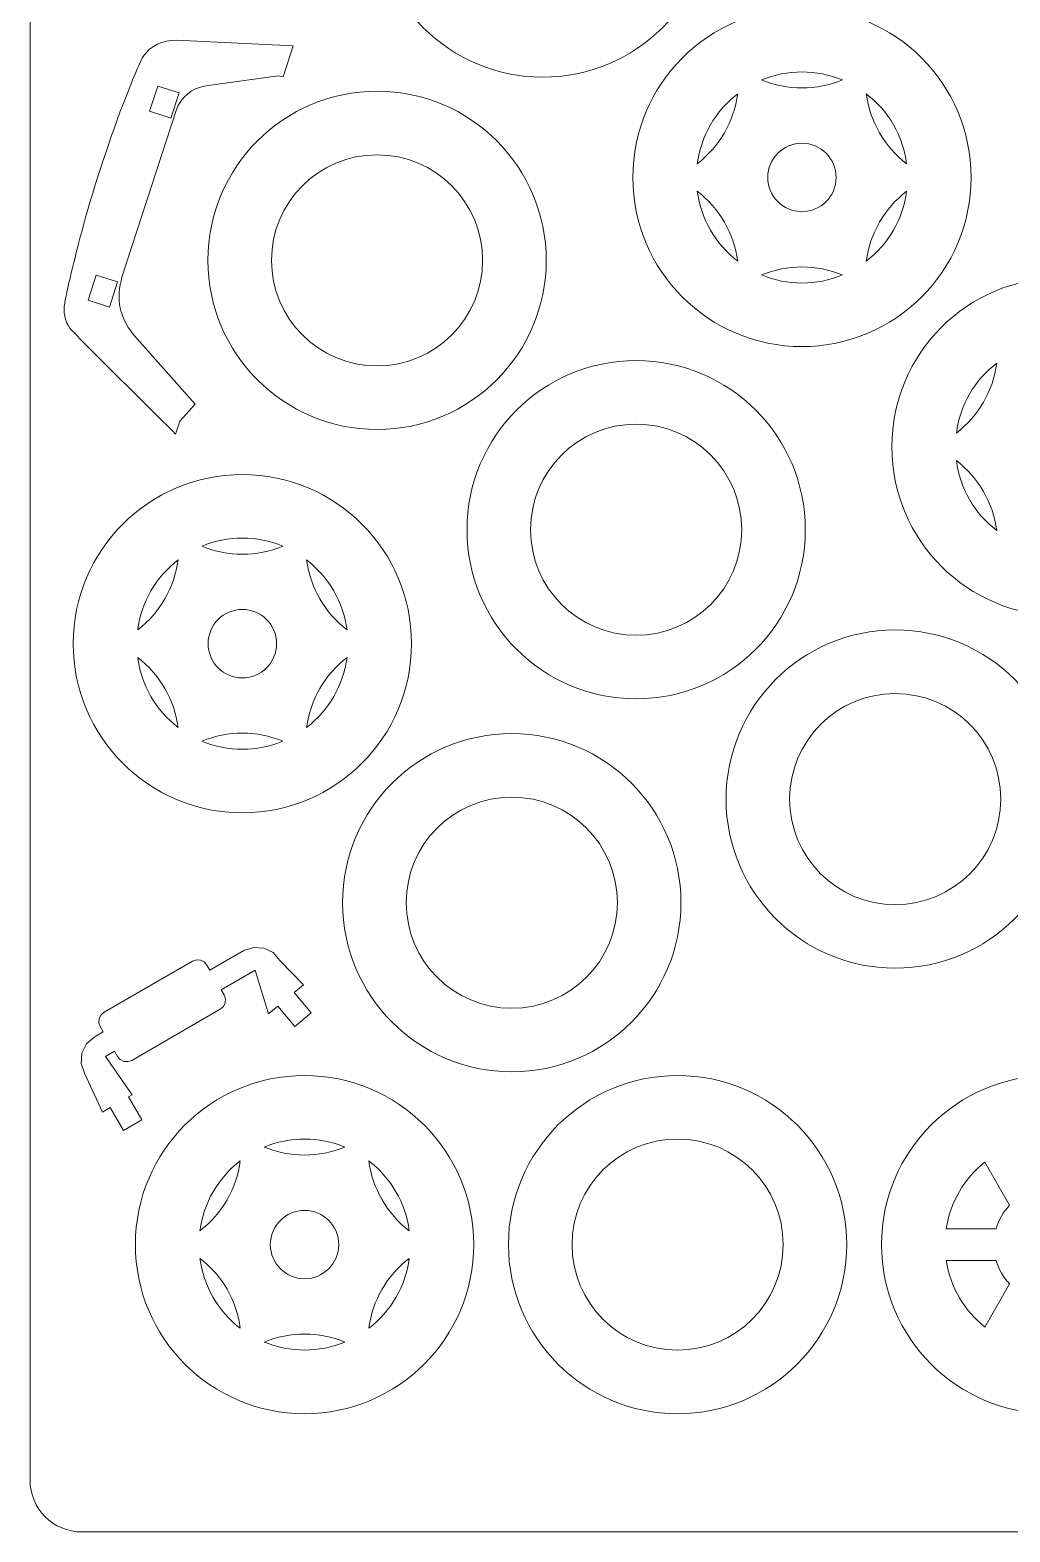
# Model space of a CAD drawing. Header units: centimetres. Extents: x -27.7 to 62.5, y 17.3 to 46.3.
# Drawn here: x -27.7 to -18.25, y 17.3 to 31.8 of the extents above; entities that cross this region are included whole.
import ezdxf

# ---------------------------------------------------------------- set-up
doc = ezdxf.new("R2010")
doc.units = ezdxf.units.CM
doc.header["$MEASUREMENT"] = 0
doc.layers.add('Camada 1', color=7, linetype='Continuous')

msp = doc.modelspace()

# ---------------------------------------------------------------- linework, layer by layer
at = {"layer": 'Camada 1', "color": 6, "lineweight": 20}
msp.add_open_spline([(-27.20292, 46.30494), (-27.20292, 46.30494), (-9.20292, 46.30494), (-9.20292, 46.30494), (-9.20292, 46.30494), (-8.92792, 46.30494), (-8.70292, 46.07994), (-8.70292, 45.80494), (-8.70292, 45.80494), (-8.70292, 45.80494), (-8.70292, 17.80494), (-8.70292, 17.80494), (-8.70292, 17.80494), (-8.70292, 17.52994), (-8.92792, 17.30494), (-9.20292, 17.30494), (-9.20292, 17.30494), (-9.20292, 17.30494), (-27.20292, 17.30494), (-27.20292, 17.30494), (-27.20292, 17.30494), (-27.47792, 17.30494), (-27.70292, 17.52994), (-27.70292, 17.80494), (-27.70292, 17.80494), (-27.70292, 17.80494), (-27.70292, 45.80494), (-27.70292, 45.80494), (-27.70292, 45.80494), (-27.70292, 46.07994), (-27.47792, 46.30494), (-27.20292, 46.30494)], degree=3, knots=[0, 0, 0, 0, 0.11111111, 0.11111111, 0.11111111, 0.11111111, 0.22222222, 0.22222222, 0.22222222, 0.22222222, 0.33333333, 0.33333333, 0.33333333, 0.33333333, 0.44444444, 0.44444444, 0.44444444, 0.44444444, 0.55555556, 0.55555556, 0.55555556, 0.55555556, 0.66666667, 0.66666667, 0.66666667, 0.66666667, 0.77777778, 0.77777778, 0.77777778, 0.77777778, 1, 1, 1, 1], dxfattribs=at)
at = {"layer": 'Camada 1', "lineweight": 9}
for points, knots in [([(-22.75417, 34.6112), (-21.85271, 34.6112), (-21.12193, 33.88043), (-21.12193, 32.97897), (-21.12193, 32.97897), (-21.12193, 32.07751), (-21.85271, 31.34675), (-22.75417, 31.34675), (-22.75417, 31.34675), (-23.65563, 31.34675), (-24.3864, 32.07751), (-24.3864, 32.97897), (-24.3864, 32.97897), (-24.3864, 33.88043), (-23.65563, 34.6112), (-22.75417, 34.6112)], [0, 0, 0, 0, 0.2, 0.2, 0.2, 0.2, 0.4, 0.4, 0.4, 0.4, 0.6, 0.6, 0.6, 0.6, 1, 1, 1, 1]), ([(-20.25417, 32.0112), (-19.35271, 32.0112), (-18.62193, 31.28043), (-18.62193, 30.37897), (-18.62193, 30.37897), (-18.62193, 29.47751), (-19.35271, 28.74674), (-20.25417, 28.74674), (-20.25417, 28.74674), (-21.15563, 28.74674), (-21.8864, 29.47751), (-21.8864, 30.37897), (-21.8864, 30.37897), (-21.8864, 31.28043), (-21.15563, 32.0112), (-20.25417, 32.0112)], [0, 0, 0, 0, 0.2, 0.2, 0.2, 0.2, 0.4, 0.4, 0.4, 0.4, 0.6, 0.6, 0.6, 0.6, 1, 1, 1, 1]), ([(-26.75692, 28.93024), (-26.75692, 28.93024), (-26.69643, 28.84912), (-26.69643, 28.84912), (-26.69643, 28.84912), (-26.69643, 28.84912), (-26.10889, 28.18935), (-26.10889, 28.18935), (-26.10889, 28.18935), (-26.10889, 28.18935), (-26.25732, 28.02645), (-26.25732, 28.02645), (-26.25732, 28.02645), (-26.25732, 28.02645), (-26.29779, 27.90192), (-26.29779, 27.90192), (-26.29779, 27.90192), (-26.41662, 28.02035), (-27.28301, 28.87553), (-27.3182, 28.92475), (-27.3182, 28.92475), (-27.36945, 28.99644), (-27.38305, 29.08055), (-27.36832, 29.16638), (-27.36832, 29.16638), (-27.3427, 29.31567), (-27.24684, 29.69898), (-27.20744, 29.84569), (-27.20744, 29.84569), (-27.10332, 30.23341), (-26.95096, 30.70401), (-26.80808, 31.07918), (-26.80808, 31.07918), (-26.77888, 31.15587), (-26.65041, 31.48945), (-26.61191, 31.5456), (-26.61191, 31.5456), (-26.53778, 31.6537), (-26.42192, 31.7033), (-26.29374, 31.70381), (-26.29374, 31.70381), (-26.29374, 31.70381), (-25.16348, 31.65081), (-25.16348, 31.65081), (-25.16348, 31.65081), (-25.16348, 31.65081), (-25.26121, 31.35001), (-25.26121, 31.35001), (-25.26121, 31.35001), (-25.26121, 31.35001), (-25.30919, 31.35954), (-25.30919, 31.35954), (-25.30919, 31.35954), (-25.30919, 31.35954), (-26.00795, 31.2634), (-26.00795, 31.2634), (-26.00795, 31.2634), (-26.14905, 31.23724), (-26.24282, 31.15878), (-26.29349, 31.02452), (-26.29349, 31.02452), (-26.29349, 31.02452), (-26.81563, 29.41753), (-26.81563, 29.41753), (-26.81563, 29.41753), (-26.84263, 29.32027), (-26.85266, 29.21711), (-26.83176, 29.11744), (-26.83176, 29.11744), (-26.81669, 29.04555), (-26.78823, 28.99231), (-26.75692, 28.93024)], [0, 0, 0, 0, 0.05263158, 0.05263158, 0.05263158, 0.05263158, 0.10526316, 0.10526316, 0.10526316, 0.10526316, 0.15789474, 0.15789474, 0.15789474, 0.15789474, 0.21052632, 0.21052632, 0.21052632, 0.21052632, 0.26315789, 0.26315789, 0.26315789, 0.26315789, 0.31578947, 0.31578947, 0.31578947, 0.31578947, 0.36842105, 0.36842105, 0.36842105, 0.36842105, 0.42105263, 0.42105263, 0.42105263, 0.42105263, 0.47368421, 0.47368421, 0.47368421, 0.47368421, 0.52631579, 0.52631579, 0.52631579, 0.52631579, 0.57894737, 0.57894737, 0.57894737, 0.57894737, 0.63157895, 0.63157895, 0.63157895, 0.63157895, 0.68421053, 0.68421053, 0.68421053, 0.68421053, 0.73684211, 0.73684211, 0.73684211, 0.73684211, 0.78947368, 0.78947368, 0.78947368, 0.78947368, 0.84210526, 0.84210526, 0.84210526, 0.84210526, 0.89473684, 0.89473684, 0.89473684, 0.89473684, 1, 1, 1, 1]), ([(-24.35417, 31.2112), (-23.45271, 31.2112), (-22.72193, 30.48043), (-22.72193, 29.57897), (-22.72193, 29.57897), (-22.72193, 28.67751), (-23.45271, 27.94675), (-24.35417, 27.94675), (-24.35417, 27.94675), (-25.25563, 27.94675), (-25.9864, 28.67751), (-25.9864, 29.57897), (-25.9864, 29.57897), (-25.9864, 30.48043), (-25.25563, 31.2112), (-24.35417, 31.2112)], [0, 0, 0, 0, 0.2, 0.2, 0.2, 0.2, 0.4, 0.4, 0.4, 0.4, 0.6, 0.6, 0.6, 0.6, 1, 1, 1, 1]), ([(-17.75417, 29.41121), (-16.8527, 29.41121), (-16.12194, 28.68043), (-16.12194, 27.77896), (-16.12194, 27.77896), (-16.12194, 26.87751), (-16.8527, 26.14674), (-17.75417, 26.14674), (-17.75417, 26.14674), (-18.65563, 26.14674), (-19.38639, 26.87751), (-19.38639, 27.77896), (-19.38639, 27.77896), (-19.38639, 28.68043), (-18.65563, 29.41121), (-17.75417, 29.41121)], [0, 0, 0, 0, 0.2, 0.2, 0.2, 0.2, 0.4, 0.4, 0.4, 0.4, 0.6, 0.6, 0.6, 0.6, 1, 1, 1, 1]), ([(-21.85417, 28.6112), (-20.95271, 28.6112), (-20.22193, 27.88043), (-20.22193, 26.97897), (-20.22193, 26.97897), (-20.22193, 26.07751), (-20.95271, 25.34675), (-21.85417, 25.34675), (-21.85417, 25.34675), (-22.75563, 25.34675), (-23.4864, 26.07751), (-23.4864, 26.97897), (-23.4864, 26.97897), (-23.4864, 27.88043), (-22.75563, 28.6112), (-21.85417, 28.6112)], [0, 0, 0, 0, 0.2, 0.2, 0.2, 0.2, 0.4, 0.4, 0.4, 0.4, 0.6, 0.6, 0.6, 0.6, 1, 1, 1, 1]), ([(-25.65417, 27.5112), (-24.75271, 27.5112), (-24.02193, 26.78043), (-24.02193, 25.87897), (-24.02193, 25.87897), (-24.02193, 24.97751), (-24.75271, 24.24674), (-25.65417, 24.24674), (-25.65417, 24.24674), (-26.55563, 24.24674), (-27.2864, 24.97751), (-27.2864, 25.87897), (-27.2864, 25.87897), (-27.2864, 26.78043), (-26.55563, 27.5112), (-25.65417, 27.5112)], [0, 0, 0, 0, 0.2, 0.2, 0.2, 0.2, 0.4, 0.4, 0.4, 0.4, 0.6, 0.6, 0.6, 0.6, 1, 1, 1, 1]), ([(-19.35417, 26.0112), (-18.45271, 26.0112), (-17.72193, 25.28043), (-17.72193, 24.37897), (-17.72193, 24.37897), (-17.72193, 23.47751), (-18.45271, 22.74675), (-19.35417, 22.74675), (-19.35417, 22.74675), (-20.25563, 22.74675), (-20.9864, 23.47751), (-20.9864, 24.37897), (-20.9864, 24.37897), (-20.9864, 25.28043), (-20.25563, 26.0112), (-19.35417, 26.0112)], [0, 0, 0, 0, 0.2, 0.2, 0.2, 0.2, 0.4, 0.4, 0.4, 0.4, 0.6, 0.6, 0.6, 0.6, 1, 1, 1, 1]), ([(-23.05417, 25.0112), (-22.15271, 25.0112), (-21.42193, 24.28043), (-21.42193, 23.37897), (-21.42193, 23.37897), (-21.42193, 22.47751), (-22.15271, 21.74675), (-23.05417, 21.74675), (-23.05417, 21.74675), (-23.95563, 21.74675), (-24.6864, 22.47751), (-24.6864, 23.37897), (-24.6864, 23.37897), (-24.6864, 24.28043), (-23.95563, 25.0112), (-23.05417, 25.0112)], [0, 0, 0, 0, 0.2, 0.2, 0.2, 0.2, 0.4, 0.4, 0.4, 0.4, 0.6, 0.6, 0.6, 0.6, 1, 1, 1, 1]), ([(-26.02185, 22.80693), (-26.02185, 22.80693), (-26.05754, 22.82454), (-26.05754, 22.82454), (-26.05754, 22.82454), (-26.05754, 22.82454), (-26.09726, 22.82714), (-26.09726, 22.82714), (-26.09726, 22.82714), (-26.09726, 22.82714), (-26.13495, 22.81435), (-26.13495, 22.81435), (-26.13495, 22.81435), (-26.13495, 22.81435), (-26.988, 22.32184), (-26.988, 22.32184), (-26.988, 22.32184), (-26.988, 22.32184), (-27.01792, 22.2956), (-27.01792, 22.2956), (-27.01792, 22.2956), (-27.01792, 22.2956), (-27.03552, 22.2599), (-27.03552, 22.2599), (-27.03552, 22.2599), (-27.03552, 22.2599), (-27.03812, 22.22018), (-27.03812, 22.22018), (-27.03812, 22.22018), (-27.03812, 22.22018), (-27.02534, 22.18249), (-27.02534, 22.18249), (-27.02534, 22.18249), (-27.02534, 22.18249), (-26.99653, 22.1326), (-26.99653, 22.1326), (-26.99653, 22.1326), (-26.99653, 22.1326), (-27.08487, 22.0816), (-27.08487, 22.0816), (-27.08487, 22.0816), (-27.08487, 22.0816), (-27.15968, 22.016), (-27.15968, 22.016), (-27.15968, 22.016), (-27.15968, 22.016), (-27.20369, 21.92675), (-27.20369, 21.92675), (-27.20369, 21.92675), (-27.20369, 21.92675), (-27.21019, 21.82747), (-27.21019, 21.82747), (-27.21019, 21.82747), (-27.21019, 21.82747), (-27.17821, 21.73324), (-27.17821, 21.73324), (-27.17821, 21.73324), (-27.17821, 21.73324), (-27.00529, 21.35777), (-27.00529, 21.35777), (-27.00529, 21.35777), (-27.00529, 21.35777), (-26.92823, 21.40226), (-26.92823, 21.40226), (-26.92823, 21.40226), (-26.92823, 21.40226), (-26.80072, 21.18141), (-26.80072, 21.18141), (-26.80072, 21.18141), (-26.80072, 21.18141), (-26.62403, 21.28342), (-26.62403, 21.28342), (-26.62403, 21.28342), (-26.62403, 21.28342), (-26.75154, 21.50427), (-26.75154, 21.50427), (-26.75154, 21.50427), (-26.75154, 21.50427), (-26.71787, 21.52371), (-26.71787, 21.52371), (-26.71787, 21.52371), (-26.71787, 21.52371), (-26.97626, 21.89349), (-26.97626, 21.89349), (-26.97626, 21.89349), (-26.97626, 21.89349), (-26.88792, 21.94449), (-26.88792, 21.94449), (-26.88792, 21.94449), (-26.88792, 21.94449), (-26.85912, 21.8946), (-26.85912, 21.8946), (-26.85912, 21.8946), (-26.85912, 21.8946), (-26.83288, 21.86468), (-26.83288, 21.86468), (-26.83288, 21.86468), (-26.83288, 21.86468), (-26.79718, 21.84707), (-26.79718, 21.84707), (-26.79718, 21.84707), (-26.79718, 21.84707), (-26.75746, 21.84447), (-26.75746, 21.84447), (-26.75746, 21.84447), (-26.75746, 21.84447), (-26.71977, 21.85726), (-26.71977, 21.85726), (-26.71977, 21.85726), (-26.71977, 21.85726), (-25.86673, 22.34976), (-25.86673, 22.34976), (-25.86673, 22.34976), (-25.86673, 22.34976), (-25.8368, 22.37601), (-25.8368, 22.37601), (-25.8368, 22.37601), (-25.8368, 22.37601), (-25.8192, 22.41171), (-25.8192, 22.41171), (-25.8192, 22.41171), (-25.8192, 22.41171), (-25.8166, 22.45143), (-25.8166, 22.45143), (-25.8166, 22.45143), (-25.8166, 22.45143), (-25.82939, 22.48911), (-25.82939, 22.48911), (-25.82939, 22.48911), (-25.82939, 22.48911), (-25.85819, 22.539), (-25.85819, 22.539), (-25.85819, 22.539), (-25.85819, 22.539), (-25.53133, 22.72772), (-25.53133, 22.72772), (-25.53133, 22.72772), (-25.53133, 22.72772), (-25.40062, 22.30575), (-25.40062, 22.30575), (-25.40062, 22.30575), (-25.40062, 22.30575), (-25.3107, 22.38067), (-25.3107, 22.38067), (-25.3107, 22.38067), (-25.3107, 22.38067), (-25.14745, 22.18476), (-25.14745, 22.18476), (-25.14745, 22.18476), (-25.14745, 22.18476), (-24.99072, 22.31536), (-24.99072, 22.31536), (-24.99072, 22.31536), (-24.99072, 22.31536), (-25.15397, 22.51128), (-25.15397, 22.51128), (-25.15397, 22.51128), (-25.15397, 22.51128), (-25.06405, 22.58621), (-25.06405, 22.58621), (-25.06405, 22.58621), (-25.06405, 22.58621), (-25.29158, 22.82249), (-25.29158, 22.82249), (-25.29158, 22.82249), (-25.29158, 22.82249), (-25.35719, 22.8973), (-25.35719, 22.8973), (-25.35719, 22.8973), (-25.35719, 22.8973), (-25.44643, 22.9413), (-25.44643, 22.9413), (-25.44643, 22.9413), (-25.44643, 22.9413), (-25.54572, 22.94782), (-25.54572, 22.94782), (-25.54572, 22.94782), (-25.54572, 22.94782), (-25.63994, 22.91583), (-25.63994, 22.91583), (-25.63994, 22.91583), (-25.63994, 22.91583), (-25.9668, 22.72712), (-25.9668, 22.72712), (-25.9668, 22.72712), (-25.9668, 22.72712), (-25.99561, 22.77701), (-25.99561, 22.77701), (-25.99561, 22.77701), (-25.99561, 22.77701), (-26.02185, 22.80693), (-26.02185, 22.80693)], [0, 0, 0, 0, 0.02040816, 0.02040816, 0.02040816, 0.02040816, 0.04081633, 0.04081633, 0.04081633, 0.04081633, 0.06122449, 0.06122449, 0.06122449, 0.06122449, 0.08163265, 0.08163265, 0.08163265, 0.08163265, 0.10204082, 0.10204082, 0.10204082, 0.10204082, 0.12244898, 0.12244898, 0.12244898, 0.12244898, 0.14285714, 0.14285714, 0.14285714, 0.14285714, 0.16326531, 0.16326531, 0.16326531, 0.16326531, 0.18367347, 0.18367347, 0.18367347, 0.18367347, 0.20408163, 0.20408163, 0.20408163, 0.20408163, 0.2244898, 0.2244898, 0.2244898, 0.2244898, 0.24489796, 0.24489796, 0.24489796, 0.24489796, 0.26530612, 0.26530612, 0.26530612, 0.26530612, 0.28571429, 0.28571429, 0.28571429, 0.28571429, 0.30612245, 0.30612245, 0.30612245, 0.30612245, 0.32653061, 0.32653061, 0.32653061, 0.32653061, 0.34693878, 0.34693878, 0.34693878, 0.34693878, 0.36734694, 0.36734694, 0.36734694, 0.36734694, 0.3877551, 0.3877551, 0.3877551, 0.3877551, 0.40816327, 0.40816327, 0.40816327, 0.40816327, 0.42857143, 0.42857143, 0.42857143, 0.42857143, 0.44897959, 0.44897959, 0.44897959, 0.44897959, 0.46938776, 0.46938776, 0.46938776, 0.46938776, 0.48979592, 0.48979592, 0.48979592, 0.48979592, 0.51020408, 0.51020408, 0.51020408, 0.51020408, 0.53061224, 0.53061224, 0.53061224, 0.53061224, 0.55102041, 0.55102041, 0.55102041, 0.55102041, 0.57142857, 0.57142857, 0.57142857, 0.57142857, 0.59183673, 0.59183673, 0.59183673, 0.59183673, 0.6122449, 0.6122449, 0.6122449, 0.6122449, 0.63265306, 0.63265306, 0.63265306, 0.63265306, 0.65306122, 0.65306122, 0.65306122, 0.65306122, 0.67346939, 0.67346939, 0.67346939, 0.67346939, 0.69387755, 0.69387755, 0.69387755, 0.69387755, 0.71428571, 0.71428571, 0.71428571, 0.71428571, 0.73469388, 0.73469388, 0.73469388, 0.73469388, 0.75510204, 0.75510204, 0.75510204, 0.75510204, 0.7755102, 0.7755102, 0.7755102, 0.7755102, 0.79591837, 0.79591837, 0.79591837, 0.79591837, 0.81632653, 0.81632653, 0.81632653, 0.81632653, 0.83673469, 0.83673469, 0.83673469, 0.83673469, 0.85714286, 0.85714286, 0.85714286, 0.85714286, 0.87755102, 0.87755102, 0.87755102, 0.87755102, 0.89795918, 0.89795918, 0.89795918, 0.89795918, 0.91836735, 0.91836735, 0.91836735, 0.91836735, 0.93877551, 0.93877551, 0.93877551, 0.93877551, 0.95918367, 0.95918367, 0.95918367, 0.95918367, 1, 1, 1, 1]), ([(-25.05417, 21.7112), (-24.15271, 21.7112), (-23.42193, 20.98043), (-23.42193, 20.07897), (-23.42193, 20.07897), (-23.42193, 19.17751), (-24.15271, 18.44674), (-25.05417, 18.44674), (-25.05417, 18.44674), (-25.95563, 18.44674), (-26.6864, 19.17751), (-26.6864, 20.07897), (-26.6864, 20.07897), (-26.6864, 20.98043), (-25.95563, 21.7112), (-25.05417, 21.7112)], [0, 0, 0, 0, 0.2, 0.2, 0.2, 0.2, 0.4, 0.4, 0.4, 0.4, 0.6, 0.6, 0.6, 0.6, 1, 1, 1, 1]), ([(-21.45417, 21.7112), (-20.55271, 21.7112), (-19.82193, 20.98043), (-19.82193, 20.07897), (-19.82193, 20.07897), (-19.82193, 19.17751), (-20.55271, 18.44675), (-21.45417, 18.44675), (-21.45417, 18.44675), (-22.35563, 18.44675), (-23.0864, 19.17751), (-23.0864, 20.07897), (-23.0864, 20.07897), (-23.0864, 20.98043), (-22.35563, 21.7112), (-21.45417, 21.7112)], [0, 0, 0, 0, 0.2, 0.2, 0.2, 0.2, 0.4, 0.4, 0.4, 0.4, 0.6, 0.6, 0.6, 0.6, 1, 1, 1, 1]), ([(-17.85417, 21.71121), (-16.95271, 21.71121), (-16.22193, 20.98043), (-16.22193, 20.07896), (-16.22193, 20.07896), (-16.22193, 19.17751), (-16.95271, 18.44674), (-17.85417, 18.44674), (-17.85417, 18.44674), (-18.75563, 18.44674), (-19.4864, 19.17751), (-19.4864, 20.07896), (-19.4864, 20.07896), (-19.4864, 20.98043), (-18.75563, 21.71121), (-17.85417, 21.71121)], [0, 0, 0, 0, 0.2, 0.2, 0.2, 0.2, 0.4, 0.4, 0.4, 0.4, 0.6, 0.6, 0.6, 0.6, 1, 1, 1, 1])]:
    msp.add_open_spline(points, degree=3, knots=knots, dxfattribs=at)
at = {"layer": 'Camada 1', "color": 114, "lineweight": 9}
for points, knots in [([(-19.86429, 31.32025), (-20.11393, 31.42365), (-20.39443, 31.42365), (-20.64407, 31.32025), (-20.64407, 31.32025), (-20.39443, 31.21686), (-20.11393, 31.21686), (-19.86429, 31.32025)], [0, 0, 0, 0, 0.33333333, 0.33333333, 0.33333333, 0.33333333, 1, 1, 1, 1]), ([(-20.87439, 31.18727), (-21.08876, 31.02278), (-21.22902, 30.77988), (-21.26429, 30.51197), (-21.26429, 30.51197), (-21.04992, 30.67647), (-20.90967, 30.91938), (-20.87439, 31.18727)], [0, 0, 0, 0, 0.33333333, 0.33333333, 0.33333333, 0.33333333, 1, 1, 1, 1]), ([(-19.24406, 30.51196), (-19.27932, 30.77985), (-19.41957, 31.02278), (-19.63394, 31.18727), (-19.63394, 31.18727), (-19.59867, 30.91938), (-19.45842, 30.67647), (-19.24406, 30.51196)], [0, 0, 0, 0, 0.33333333, 0.33333333, 0.33333333, 0.33333333, 1, 1, 1, 1]), ([(-24.35416, 30.59782), (-23.79148, 30.59782), (-23.33533, 30.14167), (-23.33533, 29.57898), (-23.33533, 29.57898), (-23.33533, 29.01631), (-23.79148, 28.56016), (-24.35416, 28.56016), (-24.35416, 28.56016), (-24.91684, 28.56016), (-25.37299, 29.01631), (-25.37299, 29.57898), (-25.37299, 29.57898), (-25.37299, 30.14167), (-24.91684, 30.59782), (-24.35416, 30.59782)], [0, 0, 0, 0, 0.2, 0.2, 0.2, 0.2, 0.4, 0.4, 0.4, 0.4, 0.6, 0.6, 0.6, 0.6, 1, 1, 1, 1]), ([(-20.25417, 30.70911), (-20.4365, 30.70911), (-20.5843, 30.56131), (-20.5843, 30.37897), (-20.5843, 30.37897), (-20.5843, 30.19665), (-20.4365, 30.04885), (-20.25417, 30.04885), (-20.25417, 30.04885), (-20.07184, 30.04885), (-19.92404, 30.19665), (-19.92404, 30.37897), (-19.92404, 30.37897), (-19.92404, 30.56131), (-20.07184, 30.70911), (-20.25417, 30.70911)], [0, 0, 0, 0, 0.2, 0.2, 0.2, 0.2, 0.4, 0.4, 0.4, 0.4, 0.6, 0.6, 0.6, 0.6, 1, 1, 1, 1]), ([(-21.26428, 30.24599), (-21.22902, 29.9781), (-21.08878, 29.73517), (-20.87441, 29.57069), (-20.87441, 29.57069), (-20.90968, 29.83857), (-21.04993, 30.0815), (-21.26428, 30.24599)], [0, 0, 0, 0, 0.33333333, 0.33333333, 0.33333333, 0.33333333, 1, 1, 1, 1]), ([(-19.63395, 29.57069), (-19.41957, 29.73517), (-19.27932, 29.97809), (-19.24405, 30.24598), (-19.24405, 30.24598), (-19.45841, 30.0815), (-19.59866, 29.83857), (-19.63395, 29.57069)], [0, 0, 0, 0, 0.33333333, 0.33333333, 0.33333333, 0.33333333, 1, 1, 1, 1]), ([(-20.64406, 29.4377), (-20.39443, 29.33429), (-20.11392, 29.33428), (-19.86429, 29.43769), (-19.86429, 29.43769), (-20.11392, 29.54109), (-20.39442, 29.54109), (-20.64406, 29.4377)], [0, 0, 0, 0, 0.33333333, 0.33333333, 0.33333333, 0.33333333, 1, 1, 1, 1]), ([(-18.37438, 28.58727), (-18.58875, 28.42278), (-18.72901, 28.17988), (-18.76428, 27.91197), (-18.76428, 27.91197), (-18.54991, 28.07646), (-18.40966, 28.31938), (-18.37438, 28.58727)], [0, 0, 0, 0, 0.33333333, 0.33333333, 0.33333333, 0.33333333, 1, 1, 1, 1]), ([(-21.85416, 27.99782), (-21.29148, 27.99782), (-20.83533, 27.54167), (-20.83533, 26.97898), (-20.83533, 26.97898), (-20.83533, 26.41631), (-21.29148, 25.96016), (-21.85416, 25.96016), (-21.85416, 25.96016), (-22.41684, 25.96016), (-22.87299, 26.41631), (-22.87299, 26.97898), (-22.87299, 26.97898), (-22.87299, 27.54167), (-22.41684, 27.99782), (-21.85416, 27.99782)], [0, 0, 0, 0, 0.2, 0.2, 0.2, 0.2, 0.4, 0.4, 0.4, 0.4, 0.6, 0.6, 0.6, 0.6, 1, 1, 1, 1]), ([(-18.76428, 27.64599), (-18.72901, 27.3781), (-18.58877, 27.13517), (-18.37441, 26.97069), (-18.37441, 26.97069), (-18.40967, 27.23857), (-18.54992, 27.4815), (-18.76428, 27.64599)], [0, 0, 0, 0, 0.33333333, 0.33333333, 0.33333333, 0.33333333, 1, 1, 1, 1]), ([(-25.26429, 26.82025), (-25.51393, 26.92365), (-25.79443, 26.92365), (-26.04407, 26.82025), (-26.04407, 26.82025), (-25.79443, 26.71686), (-25.51393, 26.71686), (-25.26429, 26.82025)], [0, 0, 0, 0, 0.33333333, 0.33333333, 0.33333333, 0.33333333, 1, 1, 1, 1]), ([(-26.27439, 26.68727), (-26.48876, 26.52278), (-26.62902, 26.27988), (-26.66429, 26.01197), (-26.66429, 26.01197), (-26.44992, 26.17647), (-26.30967, 26.41938), (-26.27439, 26.68727)], [0, 0, 0, 0, 0.33333333, 0.33333333, 0.33333333, 0.33333333, 1, 1, 1, 1]), ([(-24.64406, 26.01196), (-24.67932, 26.27985), (-24.81957, 26.52278), (-25.03394, 26.68727), (-25.03394, 26.68727), (-24.99867, 26.41938), (-24.85842, 26.17647), (-24.64406, 26.01196)], [0, 0, 0, 0, 0.33333333, 0.33333333, 0.33333333, 0.33333333, 1, 1, 1, 1]), ([(-25.65417, 26.20911), (-25.8365, 26.20911), (-25.9843, 26.06131), (-25.9843, 25.87897), (-25.9843, 25.87897), (-25.9843, 25.69665), (-25.8365, 25.54885), (-25.65417, 25.54885), (-25.65417, 25.54885), (-25.47184, 25.54885), (-25.32404, 25.69665), (-25.32404, 25.87897), (-25.32404, 25.87897), (-25.32404, 26.06131), (-25.47184, 26.20911), (-25.65417, 26.20911)], [0, 0, 0, 0, 0.2, 0.2, 0.2, 0.2, 0.4, 0.4, 0.4, 0.4, 0.6, 0.6, 0.6, 0.6, 1, 1, 1, 1]), ([(-26.66428, 25.74599), (-26.62902, 25.4781), (-26.48878, 25.23517), (-26.27441, 25.07069), (-26.27441, 25.07069), (-26.30968, 25.33857), (-26.44993, 25.5815), (-26.66428, 25.74599)], [0, 0, 0, 0, 0.33333333, 0.33333333, 0.33333333, 0.33333333, 1, 1, 1, 1]), ([(-25.03395, 25.07069), (-24.81957, 25.23517), (-24.67932, 25.47809), (-24.64405, 25.74598), (-24.64405, 25.74598), (-24.85841, 25.5815), (-24.99866, 25.33857), (-25.03395, 25.07069)], [0, 0, 0, 0, 0.33333333, 0.33333333, 0.33333333, 0.33333333, 1, 1, 1, 1]), ([(-19.35416, 25.39782), (-18.79148, 25.39782), (-18.33533, 24.94167), (-18.33533, 24.37898), (-18.33533, 24.37898), (-18.33533, 23.81631), (-18.79148, 23.36016), (-19.35416, 23.36016), (-19.35416, 23.36016), (-19.91684, 23.36016), (-20.37299, 23.81631), (-20.37299, 24.37898), (-20.37299, 24.37898), (-20.37299, 24.94167), (-19.91684, 25.39782), (-19.35416, 25.39782)], [0, 0, 0, 0, 0.2, 0.2, 0.2, 0.2, 0.4, 0.4, 0.4, 0.4, 0.6, 0.6, 0.6, 0.6, 1, 1, 1, 1]), ([(-26.04406, 24.9377), (-25.79443, 24.83429), (-25.51392, 24.83428), (-25.26429, 24.93769), (-25.26429, 24.93769), (-25.51392, 25.04109), (-25.79442, 25.04109), (-26.04406, 24.9377)], [0, 0, 0, 0, 0.33333333, 0.33333333, 0.33333333, 0.33333333, 1, 1, 1, 1]), ([(-23.05416, 24.39782), (-22.49148, 24.39782), (-22.03533, 23.94167), (-22.03533, 23.37898), (-22.03533, 23.37898), (-22.03533, 22.81631), (-22.49148, 22.36016), (-23.05416, 22.36016), (-23.05416, 22.36016), (-23.61684, 22.36016), (-24.07299, 22.81631), (-24.07299, 23.37898), (-24.07299, 23.37898), (-24.07299, 23.94167), (-23.61684, 24.39782), (-23.05416, 24.39782)], [0, 0, 0, 0, 0.2, 0.2, 0.2, 0.2, 0.4, 0.4, 0.4, 0.4, 0.6, 0.6, 0.6, 0.6, 1, 1, 1, 1]), ([(-24.66429, 21.02025), (-24.91393, 21.12365), (-25.19443, 21.12365), (-25.44407, 21.02025), (-25.44407, 21.02025), (-25.19443, 20.91686), (-24.91393, 20.91686), (-24.66429, 21.02025)], [0, 0, 0, 0, 0.33333333, 0.33333333, 0.33333333, 0.33333333, 1, 1, 1, 1]), ([(-21.45416, 21.09782), (-20.89148, 21.09782), (-20.43533, 20.64167), (-20.43533, 20.07898), (-20.43533, 20.07898), (-20.43533, 19.51631), (-20.89148, 19.06016), (-21.45416, 19.06016), (-21.45416, 19.06016), (-22.01684, 19.06016), (-22.47299, 19.51631), (-22.47299, 20.07898), (-22.47299, 20.07898), (-22.47299, 20.64167), (-22.01684, 21.09782), (-21.45416, 21.09782)], [0, 0, 0, 0, 0.2, 0.2, 0.2, 0.2, 0.4, 0.4, 0.4, 0.4, 0.6, 0.6, 0.6, 0.6, 1, 1, 1, 1]), ([(-25.67439, 20.88727), (-25.88876, 20.72278), (-26.02902, 20.47988), (-26.06429, 20.21197), (-26.06429, 20.21197), (-25.84992, 20.37647), (-25.70967, 20.61938), (-25.67439, 20.88727)], [0, 0, 0, 0, 0.33333333, 0.33333333, 0.33333333, 0.33333333, 1, 1, 1, 1]), ([(-24.04406, 20.21196), (-24.07932, 20.47985), (-24.21957, 20.72278), (-24.43394, 20.88727), (-24.43394, 20.88727), (-24.39867, 20.61938), (-24.25842, 20.37647), (-24.04406, 20.21196)], [0, 0, 0, 0, 0.33333333, 0.33333333, 0.33333333, 0.33333333, 1, 1, 1, 1]), ([(-18.38137, 20.23201), (-18.35638, 20.31831), (-18.31078, 20.39584), (-18.25023, 20.45893), (-18.25023, 20.45893), (-18.25023, 20.45893), (-18.4903, 20.87476), (-18.4903, 20.87476), (-18.4903, 20.87476), (-18.68587, 20.71821), (-18.82252, 20.49112), (-18.86155, 20.23201), (-18.86155, 20.23201), (-18.86155, 20.23201), (-18.38137, 20.23201), (-18.38137, 20.23201)], [0, 0, 0, 0, 0.2, 0.2, 0.2, 0.2, 0.4, 0.4, 0.4, 0.4, 0.6, 0.6, 0.6, 0.6, 1, 1, 1, 1]), ([(-25.05417, 20.40911), (-25.2365, 20.40911), (-25.3843, 20.26131), (-25.3843, 20.07897), (-25.3843, 20.07897), (-25.3843, 19.89665), (-25.2365, 19.74885), (-25.05417, 19.74885), (-25.05417, 19.74885), (-24.87184, 19.74885), (-24.72404, 19.89665), (-24.72404, 20.07897), (-24.72404, 20.07897), (-24.72404, 20.26131), (-24.87184, 20.40911), (-25.05417, 20.40911)], [0, 0, 0, 0, 0.2, 0.2, 0.2, 0.2, 0.4, 0.4, 0.4, 0.4, 0.6, 0.6, 0.6, 0.6, 1, 1, 1, 1]), ([(-26.06428, 19.94599), (-26.02902, 19.6781), (-25.88878, 19.43517), (-25.67441, 19.27069), (-25.67441, 19.27069), (-25.70968, 19.53857), (-25.84993, 19.7815), (-26.06428, 19.94599)], [0, 0, 0, 0, 0.33333333, 0.33333333, 0.33333333, 0.33333333, 1, 1, 1, 1]), ([(-24.43395, 19.27069), (-24.21957, 19.43517), (-24.07932, 19.67809), (-24.04405, 19.94598), (-24.04405, 19.94598), (-24.25841, 19.7815), (-24.39866, 19.53857), (-24.43395, 19.27069)], [0, 0, 0, 0, 0.33333333, 0.33333333, 0.33333333, 0.33333333, 1, 1, 1, 1]), ([(-18.25023, 19.69903), (-18.31078, 19.76213), (-18.35638, 19.83966), (-18.38137, 19.92596), (-18.38137, 19.92596), (-18.38137, 19.92596), (-18.86155, 19.92596), (-18.86155, 19.92596), (-18.86155, 19.92596), (-18.82251, 19.66686), (-18.68588, 19.43974), (-18.4903, 19.28321), (-18.4903, 19.28321), (-18.4903, 19.28321), (-18.25023, 19.69903), (-18.25023, 19.69903)], [0, 0, 0, 0, 0.2, 0.2, 0.2, 0.2, 0.4, 0.4, 0.4, 0.4, 0.6, 0.6, 0.6, 0.6, 1, 1, 1, 1]), ([(-25.44406, 19.1377), (-25.19443, 19.03429), (-24.91392, 19.03428), (-24.66429, 19.13769), (-24.66429, 19.13769), (-24.91392, 19.24109), (-25.19442, 19.24109), (-25.44406, 19.1377)], [0, 0, 0, 0, 0.33333333, 0.33333333, 0.33333333, 0.33333333, 1, 1, 1, 1])]:
    msp.add_open_spline(points, degree=3, knots=knots, dxfattribs=at)
at = {"layer": 'Camada 1', "color": 104, "lineweight": 9}
for points in [[(-26.471, 31.26117), (-26.471, 31.26117), (-26.54981, 31.01863), (-26.54981, 31.01863), (-26.54981, 31.01863), (-26.54981, 31.01863), (-26.34434, 30.95187), (-26.34434, 30.95187), (-26.34434, 30.95187), (-26.34434, 30.95187), (-26.26554, 31.19441), (-26.26554, 31.19441), (-26.26554, 31.19441), (-26.26554, 31.19441), (-26.471, 31.26117), (-26.471, 31.26117)], [(-27.06361, 29.43729), (-27.06361, 29.43729), (-27.14242, 29.19476), (-27.14242, 29.19476), (-27.14242, 29.19476), (-27.14242, 29.19476), (-26.93695, 29.128), (-26.93695, 29.128), (-26.93695, 29.128), (-26.93695, 29.128), (-26.85815, 29.37053), (-26.85815, 29.37053), (-26.85815, 29.37053), (-26.85815, 29.37053), (-27.06361, 29.43729), (-27.06361, 29.43729)]]:
    msp.add_open_spline(points, degree=3, knots=[0, 0, 0, 0, 0.2, 0.2, 0.2, 0.2, 0.4, 0.4, 0.4, 0.4, 0.6, 0.6, 0.6, 0.6, 1, 1, 1, 1], dxfattribs=at)

doc.saveas('drawing.dxf')
